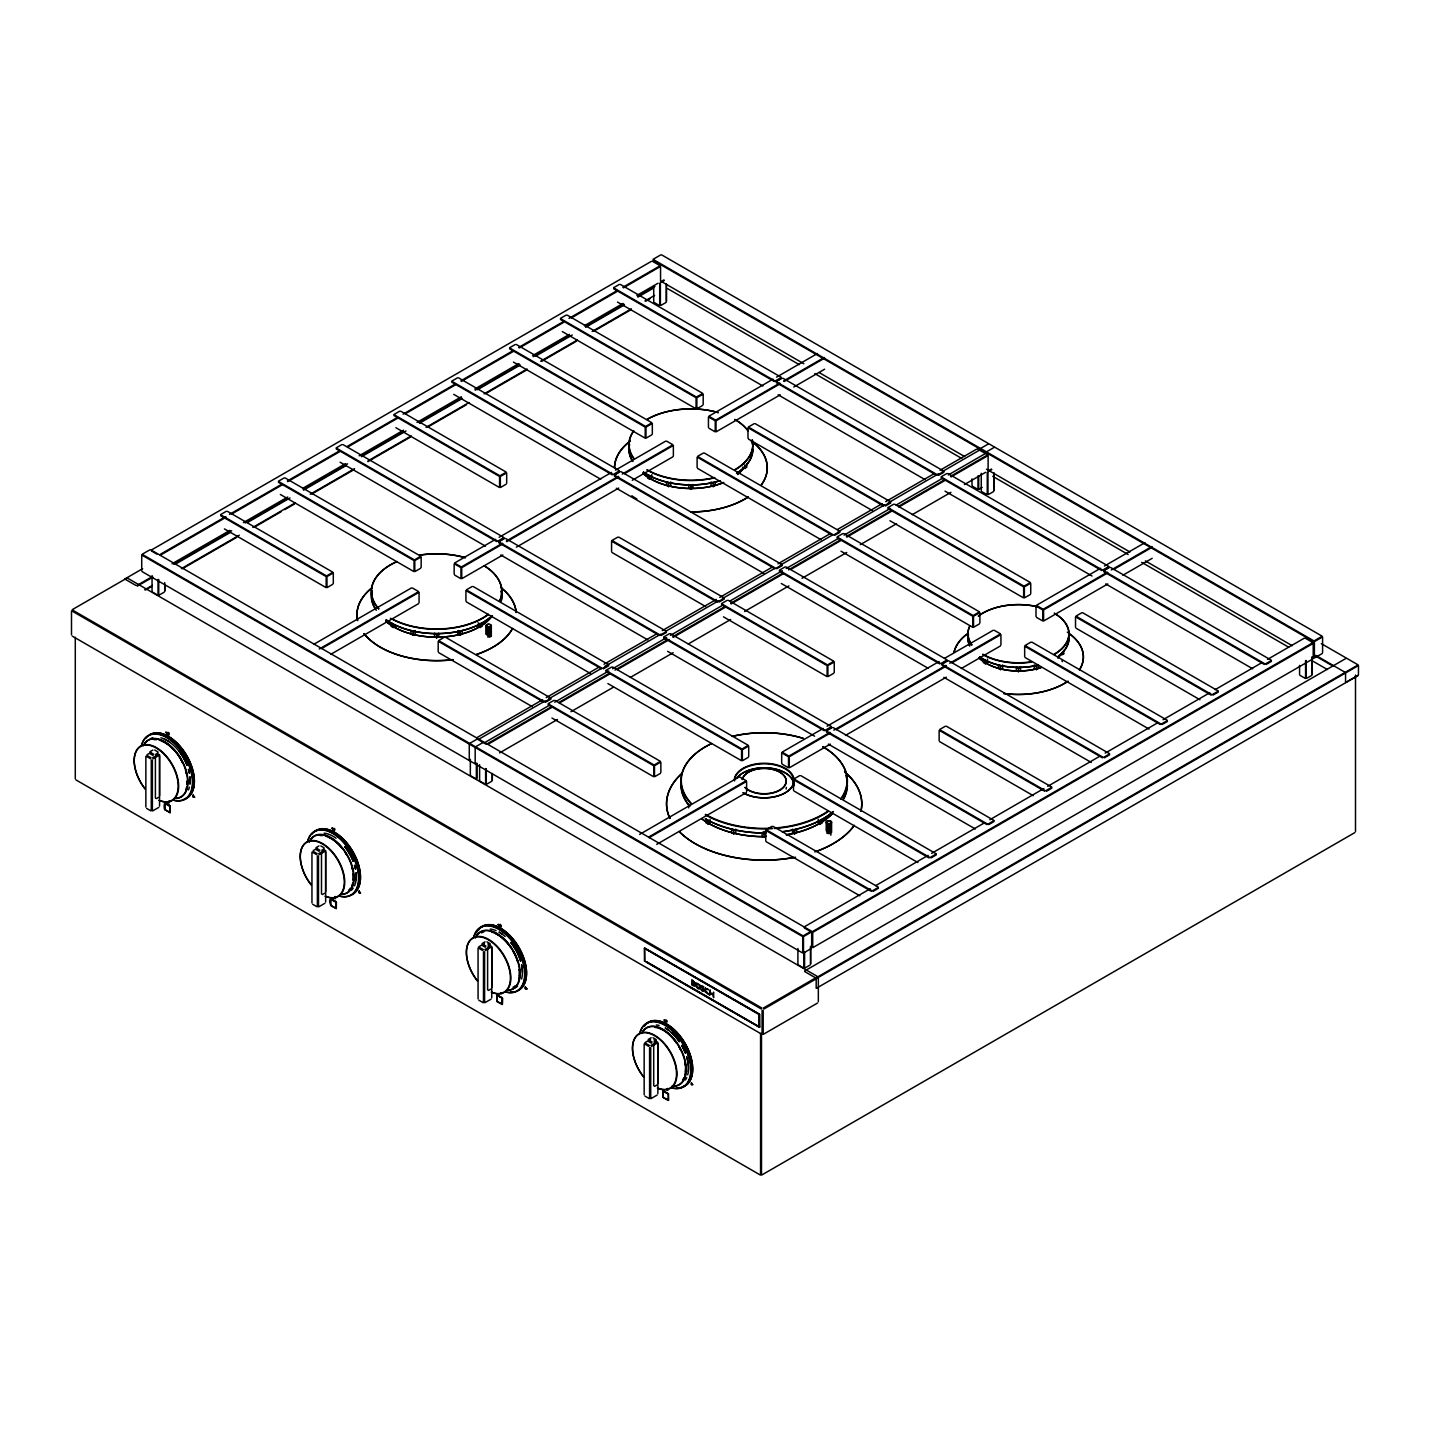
<?xml version="1.0" encoding="UTF-8"?>
<svg xmlns="http://www.w3.org/2000/svg" width="1430" height="1430" viewBox="0 0 1430 1430"><rect width="100%" height="100%" fill="white"/><g stroke="black" fill="none" stroke-linecap="round" stroke-linejoin="round"><path stroke-width="1.5" d="M141.713 570.784L141.713 555.144M151.276 810.22L151.276 760.027M159.552 806.091L159.552 755.898M164.736 591.323L164.736 582.564M317.389 906.12L317.389 855.927M325.647 901.99L325.647 851.797M469.272 759.902L469.272 744.69M475.171 763.298L475.171 748.087M483.483 1002.019L483.483 951.826M491.759 997.89L491.759 947.697M492.295 780.44L492.295 773.862M649.595 1097.918L649.595 1047.725M657.854 1093.771L657.854 1043.596M666.398 301.694L666.398 284.177M802.713 952.416L802.713 937.204M803.481 952.416L803.481 937.204M810.596 964.213L810.596 946.696M993.957 490.794L993.957 473.294M1312.257 674.567L1312.257 657.067M1313.616 657.443L1313.616 642.231M1314.385 657.443L1314.385 642.231M500.661 925.121L500.947 927.087L500.393 925.103M167.936 732.982L168.74 735.288L169.169 733L167.828 732.339L167.936 734.823L168.454 733.447M330.991 898.987C345.309 908.837 324.753 890.229 330.795 905.422M496.907 1001.322L496.907 994.905L502.305 997.926M644.447 960.638L644.483 948.09M662.966 1090.929L662.966 1097.06M668.489 1100.385L668.525 1094.129M646.789 962.122L759.58 1027.115M334.817 897.218L335.281 898.255L335.192 897.325M500.911 993.117C501.412 993.278 502.234 994.315 500.589 993.224M142.231 554.232L149.792 549.871M653.153 259.259L660.696 254.915M151.491 549.96L651.437 261.315M220.613 514.603L226.298 511.297M278.403 481.231L284.105 477.942M336.193 447.858L341.895 444.569M393.983 414.486L399.685 411.197M451.791 381.131L457.493 377.842M509.58 347.758L515.283 344.469M560.435 318.389L566.137 315.101M613.613 287.698L619.315 284.409M160.071 554.482L225.654 516.623M229.515 514.389L281.585 484.323M287.376 480.981L339.464 450.915M347.168 446.464L397.326 417.506M403.117 414.164L455.187 384.098M460.978 380.755L513.048 350.69M518.84 347.347L563.206 321.732M568.997 318.389L617.224 290.558M622.997 287.216L659.659 266.052M160.446 555.144L226.029 517.285M231.821 513.942L281.978 484.985M287.752 481.642L339.84 451.576M347.562 447.125L397.701 418.168M405.423 413.717L455.58 384.759M461.354 381.417L513.442 351.351M519.233 348.008L563.581 322.394M571.303 317.943L617.599 291.219M623.391 287.877L660.034 266.713M124.893 578.936L142.678 568.657M72.251 609.663L126.43 578.381M172.029 563.813L229.89 530.405M243.386 522.611L287.752 496.997M302.803 488.309L345.631 463.588M359.127 455.795L403.492 430.18M416.988 422.386L461.354 396.771M474.867 388.978L518.84 363.578M532.729 355.552L569.372 334.406M584.423 325.718L622.997 303.446M636.886 295.42L658.104 283.176M660.517 281.889L663.913 279.923M660.857 282.479L664.253 280.512M136.958 585.442L152.42 576.522M173.673 564.242L231.66 530.762M245.191 522.951L287.716 498.409M303.178 489.471L347.633 463.821M361.164 456.009L403.689 431.449M419.151 422.529L461.675 397.969M475.207 390.158L519.644 364.489M533.175 356.678L569.909 335.478M585.371 326.558L624.034 304.233M637.548 296.421L654.958 286.375M137.334 586.103L152.796 577.184M175.997 563.795L230.105 532.55M247.497 522.504L290.022 497.944M303.553 490.132L346.078 465.59M361.54 456.671L405.995 431.002M419.526 423.191L462.051 398.63M477.513 389.711L520.037 365.151M535.499 356.231L572.215 335.031M585.746 327.22L624.409 304.894M637.941 297.082L653.403 288.163M144.662 589.839L152.384 585.371M181.36 568.639L239.31 535.195M252.824 527.384L295.313 502.842M310.185 494.262L354.604 468.629M368.118 460.818L411.214 435.935M426.069 427.356L469.165 402.474M484.019 393.911L527.116 369.029M540.629 361.218L577.327 340.036M592.181 331.456L631.417 308.808M644.93 300.997L654.6 295.42M145.771 589.875L151.58 586.532M182.486 568.675L236.558 537.448M253.95 527.42L280.995 511.797M284.856 509.58L294.509 504.003M311.901 493.958L354.39 469.433M367.903 461.622L410.41 437.08M427.785 427.052L466.412 404.744M485.735 393.59L526.294 370.173M541.755 361.254L576.522 341.18M593.897 331.152L630.612 309.953M646.056 301.033L649.917 298.798M159.195 595.059L164.289 592.127M660.857 305.43L665.951 302.499M327.077 575.629L332.404 572.554M500.464 475.529L505.791 472.454M327.47 576.29L332.779 573.216M500.858 476.19L506.166 473.116M327.077 587.587L332.779 584.298M500.464 487.487L506.166 484.198M414.932 559.613L420.241 556.538M646.11 426.14L651.437 423.066M696.964 396.771L702.291 393.715M415.308 560.274L420.635 557.2M646.503 426.801L651.812 423.727M697.357 397.433L702.666 394.376M414.932 571.571L420.635 568.282M646.11 438.098L651.812 434.809M696.964 408.73L702.666 405.441M313.974 644.197L411.357 587.98M454.669 562.973L495.62 539.325M499.106 537.305L611.54 472.4M615.418 470.166L665.647 441.155M708.958 416.148L773.058 379.147M776.526 377.145L817.46 353.514M498.158 540.933L503.467 537.859M613.738 474.188L619.065 471.114M775.578 380.755L780.887 377.699M498.534 541.595L503.861 538.52M614.131 474.849L619.44 471.775M775.954 381.417L781.28 378.36M498.82 541.755L504.522 538.449M614.4 475.01L620.102 471.721M776.24 381.578L781.924 378.289M319.283 649.005L418.168 591.913M461.854 566.691L502.43 543.257M506.309 541.023L618.368 476.333M622.229 474.099L672.475 445.088M716.162 419.866L779.868 383.079M783.729 380.863L824.27 357.446M321.553 648.577L418.543 592.574M462.248 567.352L502.824 543.918M506.685 541.684L618.743 476.994M624.553 473.652L672.851 445.749M716.537 420.527L780.244 383.741M784.105 381.524L824.645 358.108M149.882 751.769L152.885 750.035M147.147 754.647L150.936 752.466M155.656 754.307L157.961 752.967M330.688 654.386L418.543 603.657M461.854 578.65L502.824 555.001M516.337 547.19L618.743 488.059M632.275 480.266L672.851 456.831M716.162 431.824L780.244 394.823M793.757 387.03L824.645 369.19M156.335 755.487L158.641 754.146M152.581 757.775L156.371 755.594M153.135 758.74L158.802 755.469M393.143 627.484L393.143 624.016L391.069 622.819L391.069 626.286L393.143 627.484L395.216 626.286M649.756 479.336L649.756 475.868L647.665 474.671L647.665 478.138L649.756 479.336L651.83 478.138L651.83 474.671M466.448 589.803L472.15 586.514M697.625 456.331L703.328 453.042M748.498 426.962L754.182 423.673M413.091 631.702L415.165 630.505L415.165 633.973L413.091 635.188L411 633.973L411 630.505L413.091 631.702L413.091 635.188M668.632 486.611L668.632 483.143L666.559 481.946L666.559 485.414L668.632 486.611L670.706 485.414L670.706 481.946M690.904 485.7L692.978 484.502L692.978 487.97L690.904 489.185L688.831 487.97L688.831 484.502L690.904 485.7L690.904 489.185M436.615 634.42L438.688 633.204L438.688 636.69L436.615 637.887L434.523 636.69L434.523 633.204L436.615 634.42L436.615 637.887M156.335 798.637L158.641 797.297M438.706 640.515L444.408 637.226M612.094 540.415L617.796 537.126M713.177 483.143L715.25 481.946L715.25 485.414L713.177 486.611L711.085 485.414L711.085 481.946L713.177 483.143L713.177 486.611M460.12 631.702L462.212 630.505L462.212 633.973L460.12 635.188L458.047 633.973L458.047 630.505L460.12 631.702L460.12 635.188M458.047 633.973L460.12 632.775M742.581 467.235L744.673 468.432L746.746 467.235L746.746 463.767M152.581 810.971L158.802 807.378M477.995 622.819L480.069 624.016L482.142 622.819L482.142 626.286L480.069 627.484L477.995 626.286M476.726 737.737L542.685 699.663M546.171 697.643L598.634 667.363M604.032 664.235L656.495 633.955M662.287 630.612L716.287 599.438M719.755 597.418L772.218 567.138M778.009 563.795L830.097 533.73M837.426 529.493L882.167 503.664M885.653 501.644L934.255 473.598M940.046 470.255L976.69 449.092M470.166 743.117L477.334 738.988M981.087 448.162L988.237 444.015M479.425 738.863L545.009 700.986M548.852 698.77L600.94 668.704M604.801 666.469L660.731 634.169M666.523 630.827L718.593 600.761M722.454 598.544L774.542 568.479M780.315 565.136L832.403 535.052M838.195 531.728L884.491 504.987M888.334 502.77L938.491 473.813M942.352 471.578L978.996 450.432M545.188 701.558L550.496 698.484M602.977 668.185L608.304 665.111M660.785 634.813L666.094 631.738M718.575 601.44L723.884 598.384M776.365 568.085L781.692 565.011M834.155 534.713L839.481 531.638M885.027 505.344L890.336 502.27M938.187 474.653L943.514 471.578M545.563 702.219L550.89 699.145M603.371 668.847L608.679 665.772M661.161 635.474L666.469 632.4M718.95 602.101L724.277 599.045M776.758 568.747L782.067 565.672M834.548 535.374L839.857 532.3M885.402 506.005L890.729 502.931M938.581 475.314L943.889 472.24M548.155 703.703L553.857 700.414M605.962 670.33L611.647 667.041M663.752 636.976L669.455 633.687M721.542 603.603L727.244 600.314M779.332 570.23L785.034 566.941M837.14 536.876L842.842 533.569M887.994 507.507L893.696 504.218M941.172 476.798L946.857 473.509M476.065 746.532L483.233 742.385M986.968 451.558L994.136 447.429M485.306 742.259L548.959 705.508M554.751 702.166L608.769 670.992M612.612 668.757L666.63 637.583M670.491 635.349L722.561 605.283M730.283 600.832L782.353 570.767M786.214 568.532L838.302 538.466M844.075 535.124L890.372 508.401M896.163 505.058L942.459 478.335M948.251 474.992L984.895 453.828M487.63 743.6L551.283 706.849M558.987 702.38L609.144 673.441M614.936 670.098L667.006 640.032M672.797 636.69L724.885 606.624M730.659 603.281L782.746 573.216M788.538 569.873L840.608 539.807M846.399 536.465L890.765 510.85M898.469 506.381L944.765 479.658M950.557 476.315L987.201 455.169M488.005 744.261L551.658 707.51M559.38 703.042L609.52 674.102M617.242 669.633L669.329 639.567M673.173 637.351L725.26 607.285M731.052 603.943L783.122 573.877M790.844 569.408L840.983 540.469M846.775 537.126L891.14 511.511M898.862 507.042L945.159 480.319M950.932 476.976L987.594 455.83M315.994 847.668L318.979 845.934M313.259 850.546L317.031 848.365M321.75 850.207L324.056 848.866M318.693 853.674L324.735 850.046M319.248 854.639L324.896 851.368M499.571 752.913L557.45 719.505M570.945 711.711L613.381 687.222M630.362 677.409L673.173 652.688M688.223 644L730.659 619.512M744.547 611.486L788.913 585.871M802.033 578.292L846.775 552.463M860.288 544.669L896.538 523.738M912.358 514.603L950.932 492.331M964.446 484.538L985.663 472.293M988.076 470.988L991.455 469.04M988.416 471.578L991.794 469.63M978.817 489.4L982.213 487.433M486.415 784.373L491.831 781.227M988.416 494.53L993.492 491.598M322.429 894.537L324.735 893.196M318.693 906.87L324.896 903.277M654.636 764.746L659.963 761.672M828.024 664.628L833.332 661.572M655.012 765.408L660.338 762.333M828.399 665.29L833.726 662.233M654.636 776.705L660.338 773.416M828.024 676.587L833.726 673.298M742.492 748.73L747.801 745.656M973.669 615.258L978.978 612.183M1024.524 585.889L1029.85 582.814M742.867 749.392L748.176 746.317M974.044 615.919L979.371 612.844M1024.899 586.55L1030.226 583.476M742.492 760.689L748.176 757.4M973.669 627.216L979.371 623.927M1024.524 597.847L1030.226 594.558M639.621 834.405L738.899 777.08M782.21 752.073L823.179 728.442M827.041 726.208L939.099 661.5M944.515 658.372L993.207 630.273M1036.518 605.265L1100.6 568.264M1104.461 566.03L1145.001 542.631M825.718 730.033L831.027 726.958M941.298 663.306L946.624 660.231M1103.12 569.873L1108.447 566.798M826.093 730.694L831.402 727.62M941.691 663.967L947 660.892M1103.513 570.534L1108.822 567.46M826.361 730.855L832.063 727.566M941.959 664.128L947.661 660.839M1103.781 570.695L1109.483 567.406M648.737 837.015L745.727 781.03M789.414 755.791L829.99 732.375M833.851 730.14L945.927 665.433M949.788 663.216L1000.017 634.205M1043.721 608.983L1107.428 572.197M1111.289 569.962L1151.829 546.564M649.113 837.676L746.102 781.692M789.789 756.452L830.365 733.036M836.175 729.693L946.303 666.094M952.094 662.751L1000.41 634.866M1044.097 609.645L1107.803 572.858M1113.595 569.515L1152.205 547.225M482.089 943.568L485.074 941.834M478.818 946.767L484.466 943.496M656.727 844.361L746.102 792.756M789.414 767.749L830.365 744.101M845.452 735.413L946.303 677.177M961.371 668.471L1000.41 645.949M1043.721 620.942L1107.803 583.941M1122.872 575.235L1152.205 558.308M487.862 946.106L490.168 944.765M488.542 947.286L490.848 945.945M484.788 949.574L488.56 947.393M485.342 950.539L491.008 947.268M707.975 823.948L707.975 820.463L705.902 819.265L705.902 822.733L707.975 823.948L710.067 822.733L710.067 819.265M985.395 663.77L985.395 660.303L983.322 659.105L983.322 662.573L985.395 663.77L987.487 662.573L987.487 659.105M794.008 778.903L799.71 775.614M1025.185 645.431L1030.887 642.142M1076.039 616.08L1081.741 612.791M1000.571 669.633L1000.571 666.166L998.48 664.95L998.48 668.418L1000.571 669.633L1002.644 668.418L1002.644 664.95M733.751 830.419L735.842 829.203L735.842 832.689L733.751 833.887L731.677 832.689L731.677 829.203L733.751 830.419L733.751 833.887M1018.464 668.203L1020.537 667.006L1020.537 670.473L1018.464 671.689L1016.373 670.473L1016.373 667.006L1018.464 668.203L1018.464 671.689M1036.357 666.166L1038.43 664.95L1038.43 668.418L1036.357 669.633L1034.265 668.418L1034.265 664.95L1036.357 666.166L1036.357 669.633M1061.65 655.012L1063.723 653.814L1063.723 650.346M766.266 829.632L771.968 826.343M939.653 729.532L945.355 726.226M488.542 990.436L490.848 989.095M762.083 832.707L764.156 831.509L766.248 832.707L764.156 833.904L762.083 832.707L762.083 836.175L764.156 837.372L766.248 836.175M484.788 1002.77L491.008 999.177M794.562 830.419L796.635 829.203L796.635 832.689L794.562 833.887L792.488 832.689L792.488 829.203L794.562 830.419L794.562 833.887M792.488 832.689L794.562 831.474M820.337 823.948L822.411 822.733L822.411 819.265L820.337 820.463L820.337 823.948L818.264 822.733L818.264 819.265M804.286 926.855L870.244 888.763M875.643 885.653L928.106 855.355M931.591 853.352L984.054 823.072M989.828 819.73L1043.846 788.538M1047.707 786.321L1099.777 756.238M1105.176 753.127L1157.639 722.829M1163.055 719.719L1209.726 692.764M1215.125 689.653L1261.796 662.698M1267.588 659.355L1304.232 638.209M872.747 890.658L878.056 887.583M930.537 857.285L935.846 854.228M988.327 823.93L993.653 820.856M1046.134 790.558L1051.443 787.483M1103.924 757.185L1109.233 754.128M1161.714 723.83L1167.041 720.756M1212.569 694.462L1217.895 691.387M1265.747 663.752L1271.056 660.696M873.122 891.319L878.431 888.245M930.912 857.946L936.239 854.89M988.72 824.592L994.029 821.517M1046.51 791.219L1051.819 788.145M1104.3 757.846L1109.626 754.79M1162.09 724.492L1167.416 721.417M1212.962 695.123L1218.271 692.049M1266.122 664.414L1271.449 661.357M803.624 935.631L810.792 931.502M1314.527 640.676L1321.695 636.529M804 936.293L811.168 932.163M812.866 931.377L1312.454 642.946M1314.903 641.337L1322.071 637.19M813.241 932.038L1312.829 643.607M648.201 1039.467L651.186 1037.733M644.912 1042.667L650.578 1039.396M803.624 952.934L811.168 948.573M812.866 947.607L1312.829 658.944M1314.527 657.961L1322.071 653.617M653.957 1042.005L656.263 1040.665M650.9 1045.473L656.942 1041.844M651.454 1046.438L657.103 1043.167M805.054 967.949L810.149 965M1306.716 678.303L1311.811 675.371M804.661 970.952L1345.844 658.497M763.388 1008.061L817.03 977.083M816.333 977.691L1357.696 665.182M816.709 978.352L1358.035 665.772M763.942 1009.008L817.585 978.048M1345.684 682.503L1358.035 675.371M816.333 988.309L1357.91 675.639M654.636 1086.335L656.942 1084.995M650.9 1098.669L657.103 1095.076M763.388 1034.283L817.585 1003.002M761.654 1175.067L1354.871 832.582M644.59 948.019L759.545 1014.21M336.193 908.64L330.991 905.673M759.437 1027.312L644.483 961.121M663.288 1097.025L663.198 1090.786L668.489 1093.753M668.293 1100.403L663.002 1097.454M661.732 254.915L1322.071 636.153M1321.302 643.625L1358.035 664.843M653.528 259.652L1313.491 640.676M653.153 260.314L1313.098 641.337M652.491 261.315L660.034 265.676M977.727 449.092L987.594 454.776M1305.286 638.209L1312.829 642.553M1315.761 655.369L1344.754 672.118M1315.421 655.959L1332.814 666.005M662.805 282.3L803.892 363.756M819.354 372.676L964.678 456.581M986.503 469.183L1129.897 551.962M1145.359 560.9L1292.219 645.699M667.792 288.735L799.316 364.668M814.796 373.605L961.8 458.476M992.742 476.333L1128.145 554.5M1141.676 562.33L1288.68 647.2M1311.882 660.589L1327.362 669.526M654.171 302.499L659.248 305.43M972.471 486.272L977.566 489.203M981.731 491.598L986.807 494.53M1300.031 675.371L1305.447 678.499M620.352 284.409L781.28 377.306M782.979 378.289L943.889 471.203M947.911 473.509L1108.822 566.423M1110.52 567.406L1271.449 660.303M613.988 288.074L774.542 380.755M776.615 381.971L937.15 474.653M941.548 477.191L1102.083 569.873M1104.175 571.071L1264.71 663.752M613.613 288.735L774.148 381.417M776.24 382.632L936.775 475.314M941.172 477.852L1101.708 570.534M1103.781 571.732L1264.335 664.414M617.474 302.052L762.923 386.011M778.17 394.823L925.174 479.694M945.033 491.151L1092.037 576.022M1105.712 583.923L1252.716 668.793M567.174 315.101L702.666 393.322M755.237 423.673L890.729 501.894M894.733 504.218L1030.226 582.439M1082.778 612.791L1218.271 691.012M560.828 318.765L695.927 396.771M748.873 427.338L883.99 505.344M888.37 507.882L1023.487 585.889M1076.433 616.455L1211.532 694.462M560.435 319.426L695.552 397.433M748.498 427.999L883.597 506.005M887.994 508.544L1023.111 586.55M1076.039 617.117L1211.156 695.123M562.365 331.617L695.927 408.73M709.334 416.523L715.125 419.866M748.498 439.082L872.407 510.617M889.925 520.735L1023.487 597.847M1036.893 605.641L1042.667 608.983M1076.039 628.199L1199.949 699.735M708.958 417.185L714.732 420.527M1036.518 606.302L1042.291 609.645M708.958 428.267L715.125 431.824M1036.518 617.385L1042.667 620.942M1061.65 652.616L1063.723 653.814M516.319 344.469L651.812 422.69M704.364 453.042L839.857 531.263M843.879 533.569L979.371 611.808M1031.924 642.142L1167.416 720.38M509.956 348.134L645.073 426.14M698.019 456.706L833.118 534.713M837.515 537.251L972.632 615.258M1025.56 645.824L1160.677 723.83M509.58 348.795L644.698 426.801M697.625 457.368L832.743 535.374M837.14 537.912L972.239 615.919M1025.185 646.485L1160.302 724.492M666.684 441.155L672.851 444.712M994.243 630.273L1000.41 633.83M513.442 362.094L645.073 438.098M697.625 468.45L821.16 539.771M841.001 551.211L972.632 627.216M1025.185 657.55L1149.094 729.103M690.904 486.772L692.978 487.97M458.529 377.842L619.44 470.738M621.138 471.721L782.067 564.635M786.071 566.941L947 659.856M948.698 660.839L1109.626 753.735M452.166 381.506L612.701 474.188M614.793 475.386L775.328 568.085M779.725 570.624L940.261 663.306M942.334 664.503L1102.888 757.185M451.791 382.168L612.326 474.849M614.4 476.047L774.953 568.747M779.332 571.285L939.885 663.967M941.959 665.165L1102.494 757.846M453.721 394.358L600.725 479.229M616.348 488.238L763.727 573.341M781.28 583.476L928.267 668.346M943.889 677.355L1091.269 762.44M400.722 411.197L506.166 472.079M618.832 537.126L724.277 597.99M728.281 600.314L833.726 661.178M946.392 726.226L1051.819 787.108M394.376 414.879L499.428 475.529M612.469 540.79L717.538 601.44M721.918 603.978L826.987 664.628M940.028 729.908L1045.08 790.558M393.983 415.54L499.052 476.19M612.094 541.452L717.145 602.101M721.542 604.64L826.594 665.29M939.653 730.569L1044.704 791.219M395.896 427.713L499.428 487.487M612.094 552.534L705.687 606.57M723.455 616.831L826.987 676.587M939.653 741.634L1033.246 795.67M342.932 444.569L503.861 537.483M505.559 538.449L666.469 631.363M670.491 633.687L831.402 726.583M833.1 727.566L994.029 820.48M336.586 448.233L497.122 540.933M499.195 542.131L659.731 634.813M664.128 637.351L824.663 730.033M826.755 731.231L987.29 823.93M336.193 448.895L496.728 541.595M498.82 542.792L659.355 635.474M663.752 638.012L824.288 730.694M826.361 731.892L986.915 824.592M340.072 462.212L485.521 546.188M500.75 554.983L647.754 639.853M667.613 651.329L814.617 736.2M828.31 744.101L975.314 828.971M455.044 563.349L460.818 566.691M782.603 752.466L788.377 755.791M454.669 564.01L460.442 567.352M782.21 753.127L788.001 756.452M454.669 575.092L460.818 578.65M782.21 764.192L788.377 767.749M285.142 477.942L420.635 556.163M473.187 586.514L608.679 664.736M612.683 667.041L748.176 745.28M800.746 775.614L936.239 853.835M278.779 481.606L413.896 559.613M466.841 590.179L601.941 668.185M606.338 670.724L741.455 748.73M794.383 779.296L929.5 857.285M278.403 482.268L413.52 560.274M466.448 590.84L601.565 668.847M605.962 671.385L741.062 749.392M794.008 779.958L929.107 857.946M280.334 494.458L413.896 571.571M466.448 601.923L590.358 673.459M607.893 683.576L741.455 760.689M794.008 791.022L917.917 862.558M412.394 587.98L418.543 591.537M739.936 777.08L746.102 780.637M227.352 511.297L332.779 572.179M445.445 637.226L550.89 698.108M554.894 700.414L660.338 761.296M773.004 826.343L878.431 887.208M436.615 635.474L438.688 636.69M220.989 514.979L326.04 575.629M439.099 640.89L544.151 701.558M548.548 704.078L653.599 764.746M766.641 830.008L871.71 890.658M220.613 515.64L325.665 576.29M438.706 641.552L543.775 702.219M548.155 704.74L653.224 765.408M766.266 830.669L871.317 891.319M224.421 528.921L326.04 587.587M438.706 652.634L532.3 706.67M551.98 718.021L653.599 776.705M766.266 841.752L859.859 895.788M150.829 549.871L811.829 931.377M151.491 550.997L156.853 554.107M476.726 738.774L486.2 744.261M804.286 927.891L811.436 932.038M142.625 554.608L802.588 935.631M142.231 555.269L802.194 936.293M142.231 571.696L802.588 952.934M152.51 592.127L157.926 595.255M470.81 775.9L475.904 778.832M480.069 781.227L485.145 784.176M798.369 965L803.446 967.949M127.931 578.381L817.03 976.225M125.286 579.311L135.922 585.442M804.661 971.542L815.297 977.691M72.805 610.217L761.886 1008.061M72.251 611.164L761.332 1009.008M644.483 948.376L759.044 1014.513M646.896 961.925L759.545 1026.955M72.251 636.118L761.886 1034.283M500.661 925.246C500.053 922.189 499.034 927.981 500.661 925.55M154.726 750.035L157.961 751.912M320.82 845.934L324.056 847.811M486.933 941.834L490.168 943.693M653.027 1037.733L656.263 1039.592M487.827 943.925L490.454 945.444M653.939 1039.825L656.567 1041.344M150.561 752.43L153.797 754.307M316.673 848.33L319.909 850.207M482.768 944.229L486.003 946.106M648.88 1040.128L652.116 1042.005M149.882 753.61L153.117 755.487M315.994 849.509L319.23 851.386M482.089 945.409L485.324 947.286M648.201 1041.308L651.437 1043.185M147.147 755.505L151.079 757.775M313.259 851.404L317.192 853.674M479.354 947.304L483.286 949.574M645.466 1043.203L649.399 1045.473M146.611 756.47L150.525 758.74M312.705 852.369L316.638 854.639M478.818 948.269L482.732 950.539M644.912 1044.168L648.845 1046.438M335.281 896.485L335.514 898.612L334.477 897.325M170.188 806.055C160.106 793.167 165.952 821.303 164.808 803.177L164.986 809.326M169.866 806.127L164.79 803.195L169.777 806.288L169.902 812.615M496.979 994.994L502.073 997.926M663.091 1090.893L668.168 1093.825M330.795 899.238L335.889 902.187M496.907 995.137L501.984 998.086M663.002 1091.036L668.096 1093.986M165.004 809.666L170.188 812.455M331.117 905.565L336.282 908.354M497.211 1001.465L502.395 1004.253L502.395 998.086M663.323 1097.364L668.489 1100.153M146.611 808.379L151.079 810.971M312.705 904.278L317.192 906.87M478.818 1000.178L483.286 1002.77M644.912 1096.077L649.399 1098.669M75.915 779.886L760.385 1175.067M497.104 1001.572L502.305 1004.539L502.502 998.051M164.897 809.773L170.099 812.74L170.295 806.252M666.684 1089.124L667.721 1090.411L667.721 1088.409M168.383 801.426L169.419 802.713L169.419 800.711M1358.5 665.647L1358.429 674.728M1355.497 675.049L1355.497 831.474M1345.559 673.512L1345.559 682.056M1322.589 637.047L1322.589 652.706M1313.348 643.464L1313.348 658.05M1312.257 656.674L1312.257 674.191M1306.251 660.535L1306.251 678.052M1305.572 660.535L1305.572 678.052M1299.566 665.433L1299.566 674.567M1075.521 616.974L1075.521 627.287M1043.578 610.538L1043.578 620.423M1042.81 610.538L1042.81 620.423M1035.999 606.159L1035.999 616.473M1030.744 583.333L1030.744 593.665M1024.667 646.342L1024.667 656.656M1024.381 587.444L1024.381 597.329M1023.63 587.444L1023.63 597.329M1000.929 634.723L1000.929 645.037M993.957 472.901L993.957 490.419M988.112 455.687L988.112 470.273M987.951 472.383L987.951 494.279M987.272 472.383L987.272 494.279M981.266 473.294L981.266 490.794M979.89 612.701L979.89 623.015M978.71 475.797L978.71 488.935M978.031 475.797L978.031 488.935M973.526 616.813L973.526 626.698M972.758 616.813L972.758 626.698M972.007 478.889L972.007 485.467M939.135 730.426L939.135 740.74M834.244 662.09L834.244 672.404M831.581 822.143L831.581 832.582M830.848 823.68L830.848 835.227M829.615 824.109L829.615 833.708M828.167 824.109L828.167 833.708M827.881 666.201L827.881 676.068M827.112 666.201L827.112 676.068M826.933 821.41L826.933 833.297M826.2 822.143L826.2 830.651M818.335 978.477L818.335 1001.697M816.19 979.246L816.19 987.79M812.723 932.932L812.723 947.071M811.972 932.932L811.972 947.071M811.686 932.02L811.686 947.679M810.596 946.303L810.596 963.82M804.59 952.344L804.59 967.681M803.91 952.344L803.91 967.681M797.904 948.483L797.904 964.213M793.489 779.815L793.489 790.129M789.271 757.364L789.271 767.231M788.52 757.364L788.52 767.231M781.692 752.984L781.692 763.298M765.747 830.526L765.747 840.84M764.156 833.904L764.156 837.372M763.191 1010.313L763.191 1033.533M762.083 1010.313L762.083 1033.533M761.493 1033.425L761.493 1174.423M760.563 1033.425L760.563 1174.423M759.688 1014.46L759.688 1027.008M759.401 1027.169L759.294 1014.192L644.59 948.179L644.841 960.585M759.187 1014.764L759.187 1027.169M748.712 746.174L748.712 756.488M747.979 427.856L747.979 438.188M746.621 781.549L746.621 791.863M744.673 464.965L744.673 468.432M742.349 750.285L742.349 760.152M741.58 750.285L741.58 760.152M716.019 421.421L716.019 431.306M715.25 421.421L715.25 431.306M708.44 417.06L708.44 427.373M703.185 394.233L703.185 404.547M697.107 457.225L697.107 467.538M696.839 398.344L696.839 408.211M696.07 398.344L696.07 408.211M688.688 804.393L688.688 807.861M673.369 445.606L673.369 455.938M668.203 1094.182L668.382 1100.313M666.398 283.784L666.398 301.301M660.857 762.19L660.857 772.504M660.553 266.57L660.553 281.156M660.392 283.265L660.392 305.162M659.713 283.265L659.713 305.162M657.872 1042.381L657.872 1083.404M654.493 766.301L654.493 776.186M653.707 285.982L653.707 301.694M653.742 766.301L653.742 776.186M653.707 1044.776L653.707 1085.799M652.33 423.584L652.33 433.916M650.704 1047.725L650.704 1097.918M645.967 427.695L645.967 437.58M645.216 427.695L645.216 437.58M644.161 1043.954L644.161 1094.772M611.575 541.309L611.575 551.623M506.685 472.973L506.685 483.286M502.109 998.283L502.109 1004.414M500.339 477.084L500.339 486.969M499.571 477.084L499.571 486.969M496.782 995.119L496.782 1001.358M492.295 773.469L492.295 780.047M491.777 946.481L491.777 987.504M491.312 625.679L491.312 636.118M490.579 627.234L490.579 636.851M489.346 627.645L489.346 637.262M487.898 627.645L487.898 637.262M487.612 948.877L487.612 989.9M486.665 624.964L486.665 634.92M486.289 768.589L486.289 783.908M485.932 625.679L485.932 634.205M485.61 768.589L485.61 783.908M484.591 951.826L484.591 1002.019M480.069 624.016L480.069 627.484M479.604 764.71L479.604 780.44M478.067 948.054L478.067 998.891M477.048 763.245L477.048 778.564M476.369 763.245L476.369 778.564M470.345 759.384L470.345 775.096M465.93 590.697L465.93 601.011M461.729 568.246L461.729 578.131M460.961 568.246L460.961 578.131M454.15 563.867L454.15 574.181M438.188 641.409L438.188 651.74M421.153 557.057L421.153 567.388M419.062 592.431L419.062 602.745M414.789 561.168L414.789 571.053M414.039 561.168L414.039 571.053M336.407 902.151L336.318 908.479L335.996 902.384M333.297 573.073L333.297 583.404M330.92 899.077L330.92 905.226M326.952 577.184L326.952 587.069M326.183 577.184L326.183 587.069M325.665 850.582L325.665 891.605M321.5 852.977L321.5 894M318.497 855.927L318.497 906.12M311.955 852.155L311.955 902.991M164.736 584.37L164.736 590.93M159.57 754.683L159.57 795.706M158.73 579.472L158.73 594.791M158.051 579.472L158.051 594.791M155.405 757.078L155.405 798.101M152.384 760.027L152.384 810.22M152.045 575.611L152.045 591.323M145.86 756.255L145.86 807.092M75.29 637.244L75.29 778.796M71.5 610.968L71.5 634.831M1054.232 654.511A50.604 29.208 0 0 0 1054.232 613.202A50.372 29.083 0 0 1 1054.089 654.243M1031.548 662.072A50.604 29.208 0 0 1 982.678 654.511M971.721 645.037A50.604 29.208 0 0 1 969.594 626.286M978.317 616.062A50.604 29.208 0 0 1 1037.822 606.856M1031.495 661.768A50.372 29.083 0 0 1 982.839 654.243M971.917 644.805A50.372 29.083 0 0 1 969.79 626.143M978.495 615.973A50.372 29.083 0 0 1 1037.733 606.803M1069.05 638.173A50.604 29.208 0 0 1 1058.593 655.959M1037.822 665.165A50.604 29.208 0 0 1 979.693 656.96M969.594 645.734A50.604 29.208 0 0 1 968.289 634.366M1068.836 638.352A50.372 29.083 0 0 1 1058.432 656.066M1037.733 665.218A50.372 29.083 0 0 1 979.854 657.049M969.79 645.877A50.372 29.083 0 0 1 968.503 634.562M499.696 601.315A65.315 37.698 0 0 0 484.27 565.779A65.101 37.573 0 0 1 499.481 601.101M488.417 614.507A65.315 37.698 0 0 1 390.426 618.225M378.682 608.966A65.315 37.698 0 0 1 396.843 561.65M419.705 555.144A65.315 37.698 0 0 1 465.483 557.736A65.101 37.573 0 0 0 419.759 555.09M488.256 614.256A65.101 37.573 0 0 1 392.106 618.815M378.861 608.733A65.101 37.573 0 0 1 396.986 561.561M501.358 590.965A65.315 37.698 0 0 1 501.358 600.797M491.688 616.133A65.315 37.698 0 0 1 386.118 619.798M376.269 610.306A65.315 37.698 0 0 1 371.854 590.965M501.144 591.162A65.101 37.573 0 0 1 501.144 600.957M491.509 616.259A65.101 37.573 0 0 1 386.279 619.905M375.447 608.912A65.101 37.573 0 0 1 372.068 591.162M752.412 440.065A62.044 35.822 0 0 1 734.77 470.059M714.643 477.834A62.044 35.822 0 0 1 647.039 470.059M633.579 458.44A62.044 35.822 0 0 1 633.579 431.038M647.039 419.419A62.044 35.822 0 0 1 718.343 412.609M748.23 431.038A62.044 35.822 0 0 0 734.77 419.419A61.83 35.696 0 0 1 748.015 430.913M752.198 439.904A61.83 35.696 0 0 1 734.627 469.809M714.571 477.549A61.83 35.696 0 0 1 647.182 469.809M633.794 458.226A61.83 35.696 0 0 1 633.794 430.913M647.182 419.33A61.83 35.696 0 0 1 718.253 412.555M752.949 449.074A62.044 35.822 0 0 1 736.647 473.259M643.375 472.097A62.044 35.822 0 0 0 720.148 480.659A61.83 35.696 0 0 1 643.536 472.186M632.614 461.318A62.044 35.822 0 0 1 629.397 444.39M751.465 441.316A62.044 35.822 0 0 1 752.412 444.39M752.734 449.235A61.83 35.696 0 0 1 736.486 473.348M632.811 461.443A61.83 35.696 0 0 1 629.611 444.587M814.814 851.923A97.651 56.378 0 0 0 854.371 825.289A97.58 56.342 0 0 1 816.584 851.386M793.525 857.482A97.651 56.378 0 0 1 679.59 831.903M669.848 818.3A97.651 56.378 0 0 1 682.271 773.004M844.63 771.789A97.651 56.378 0 0 1 860.967 811.078M844.576 771.95A97.58 56.342 0 0 1 860.914 811.221M795.527 857.214A97.58 56.342 0 0 1 679.643 832.028M669.901 818.443A97.58 56.342 0 0 1 682.325 773.183M1067.298 632.167A64.958 37.502 0 0 1 1079.489 669.723M1067.298 681.627A64.958 37.502 0 0 1 1003.699 693.425M954.06 652.009A64.958 37.502 0 0 1 966.93 634.062M1069.944 634.241A64.886 37.466 0 0 1 1079.436 669.866M1068.174 681.127A64.886 37.466 0 0 1 1003.717 693.532M954.114 652.151A64.886 37.466 0 0 1 966.984 634.241M453.167 659.587A79.669 45.992 0 0 1 364.042 633.579M371.854 587.819A79.669 45.992 0 0 0 357.625 620.602A79.597 45.957 0 0 1 371.907 587.98M501.358 587.819A79.669 45.992 0 0 1 516.194 612.594A79.597 45.957 0 0 0 501.304 587.98M453.149 659.713A79.597 45.957 0 0 1 364.096 633.722M751.519 440.941A76.398 44.116 0 0 1 761.493 484.663M690.904 511.886A76.398 44.116 0 0 0 748.337 496.871A76.326 44.08 0 0 1 690.904 512.012M636.886 498.981A76.398 44.116 0 0 1 631.846 495.763M614.507 467.789A76.398 44.116 0 0 1 630.29 440.941M751.465 441.101A76.326 44.08 0 0 1 761.421 484.806M614.578 467.932A76.326 44.08 0 0 1 630.344 441.101M846.989 786.697A82.886 47.851 0 0 1 843.468 799.013M833.064 811.704A82.886 47.851 0 0 1 782.317 831.813M705.562 818.961A82.886 47.851 0 0 0 764.156 832.975A83.244 48.048 0 0 1 705.294 818.818M689.832 806.288A82.886 47.851 0 0 1 681.288 785.124M847.4 784.838A83.244 48.048 0 0 1 843.807 798.78M833.368 811.525A83.244 48.048 0 0 1 782.389 831.724M689.51 806.091A83.244 48.048 0 0 1 681.324 780.119M845.791 775.453A83.244 48.048 0 0 1 846.685 778.564M823.019 746.853A83.244 48.048 0 0 1 841.054 799.227M828.506 811.311A83.244 48.048 0 0 1 774.345 828.524M772.325 828.649A83.244 48.048 0 0 1 705.294 814.814M690.744 803.481A83.244 48.048 0 0 1 711.354 743.689M732.303 736.432A83.244 48.048 0 0 1 803.392 738.452M822.768 746.71A82.886 47.851 0 0 1 840.733 798.852M828.22 810.899A82.886 47.851 0 0 1 774.309 828.024M772.289 828.149A82.886 47.851 0 0 1 705.562 814.367M691.065 803.088A82.886 47.851 0 0 1 711.586 743.546M732.446 736.325A82.886 47.851 0 0 1 803.231 738.345M734.251 780.53A29.923 17.267 0 0 1 771.896 763.852A29.923 17.267 0 0 1 790.075 789.163A29.923 17.267 0 0 1 743.01 792.756M734.609 780.834A29.547 17.071 0 0 1 771.807 764.353A29.547 17.071 0 0 1 789.753 789.36A29.547 17.071 0 0 1 743.26 792.899M736.861 778.295A29.547 17.071 0 0 1 771.342 768.285A29.547 17.071 0 0 1 793.578 786.5M737.773 776.99A29.923 17.267 0 0 1 771.431 768.375A29.923 17.267 0 0 1 794.079 785.124M742.188 779.529A22.147 12.799 0 0 1 773.523 769.608A22.147 12.799 0 0 1 780.494 789.843A22.147 12.799 0 0 1 744.976 787.59M742.402 779.368A21.933 12.673 0 0 1 773.433 769.554A21.933 12.673 0 0 1 780.333 789.592A21.933 12.673 0 0 1 745.155 787.358M786.303 787.394A22.147 12.799 0 0 1 786.125 789.074M656.316 1024.953A32.908 19.001 60 0 1 659.212 1025.489M665.236 1028.045A32.908 19.001 60 0 1 679.393 1041.773A32.604 18.822 60 0 0 671.403 1032.532M685.381 1053.123A32.908 19.001 60 0 0 681.681 1045.419A32.604 18.822 60 0 1 685.417 1053.016M686.722 1057.056A32.908 19.001 60 0 1 687.705 1074.86M686.722 1077.612A32.908 19.001 60 0 1 685.381 1079.99M665.433 1028.17A32.604 18.822 60 0 1 668.453 1030.136M686.74 1056.913A32.604 18.822 60 0 1 688.295 1071.481M641.534 1033.497A32.908 19.001 60 0 1 679.482 1046.688A32.908 19.001 60 0 1 671.939 1086.157M642.856 1031.477A32.604 18.822 60 0 1 679.125 1046.903A31.442 18.143 60 0 1 681.02 1050.55M679.125 1046.903A32.604 18.822 60 0 1 674.352 1086.031M490.222 929.053A32.908 19.001 60 0 1 496.085 930.626M499.124 932.146A32.908 19.001 60 0 1 505.148 936.543M520.627 961.157A32.908 19.001 60 0 0 510.76 942.477A32.604 18.822 60 0 1 520.645 961.014M521.61 965.053A32.908 19.001 60 0 1 521.61 978.96M517.589 986.039A32.908 19.001 60 0 1 513.299 988.523M499.338 932.271A32.604 18.822 60 0 1 502.341 934.237M521.61 964.875A32.604 18.822 60 0 1 522.397 972.221M475.421 937.597A32.908 19.001 60 0 1 512.28 948.948A32.908 19.001 60 0 1 508.562 990.275M475.421 937.919A32.604 18.822 60 0 1 511.922 949.18A32.604 18.822 60 0 1 508.24 990.132M324.11 833.154A32.908 19.001 60 0 1 336.068 838.23M353.174 861.325A32.908 19.001 60 0 0 344.666 846.578A32.604 18.822 60 0 1 353.21 861.218M355.498 869.154A32.908 19.001 60 0 0 354.515 865.257A32.604 18.822 60 0 1 355.516 868.975M356.088 872.944A32.908 19.001 60 0 1 354.515 885.814M353.174 888.191A32.908 19.001 60 0 1 351.494 890.139M309.327 841.698A32.908 19.001 60 0 1 346.167 853.049A32.908 19.001 60 0 1 342.467 894.376M309.309 842.02A32.604 18.822 60 0 1 345.828 853.281A32.604 18.822 60 0 1 342.145 894.233M356.106 872.729A32.604 18.822 60 0 1 356.106 879.682M150.472 738.72A32.908 19.001 60 0 1 152.76 737.719M160.893 737.791A32.908 19.001 60 0 1 187.08 765.425M189.404 773.255A32.908 19.001 60 0 0 188.42 769.358A32.604 18.822 60 0 1 189.404 773.076M189.993 777.044A32.908 19.001 60 0 1 189.993 784.051M189.404 787.161A32.908 19.001 60 0 1 188.42 789.914M164.128 738.97A32.604 18.822 60 0 1 170.134 742.438M178.661 750.696A32.604 18.822 60 0 1 187.098 765.318M189.993 776.83A32.604 18.822 60 0 1 189.993 783.783M143.232 745.799A32.908 19.001 60 0 1 180.073 757.149A32.908 19.001 60 0 1 176.355 798.476M144.537 743.779A32.604 18.822 60 0 1 180.823 759.205A32.604 18.822 60 0 1 176.051 798.333M644.054 1026.061A36.84 21.271 60 0 1 686.203 1045.598A36.84 21.271 60 0 1 676.587 1087.658M644.447 1026.168A36.537 21.093 60 0 1 683.862 1041.398A36.537 21.093 60 0 1 682.557 1086.746M639.961 1032.675A36.84 21.271 60 0 1 683.522 1044.347A36.84 21.271 60 0 1 671.85 1087.926M639.943 1032.978A36.537 21.093 60 0 1 683.165 1044.561A36.537 21.093 60 0 1 671.582 1087.783M513.531 991.794A36.84 21.271 60 0 1 510.474 991.759M476.458 932.825A36.84 21.271 60 0 1 516.373 943.514A36.537 21.093 60 0 1 518.983 989.739M516.373 991.24A36.84 21.271 60 0 0 516.373 943.514A36.537 21.093 60 0 0 478.353 930.269M473.848 936.775A36.84 21.271 60 0 1 517.428 948.448A36.84 21.271 60 0 1 505.755 992.027M473.848 937.079A36.537 21.093 60 0 1 517.07 948.662A36.537 21.093 60 0 1 505.487 991.884M311.847 834.262A36.84 21.271 60 0 1 351.583 849.635A36.84 21.271 60 0 1 350.261 895.341M314.135 832.206A36.537 21.093 60 0 1 351.655 849.599A36.537 21.093 60 0 1 352.888 893.839M307.754 840.876A36.84 21.271 60 0 1 351.333 852.566A36.84 21.271 60 0 1 339.643 896.127M307.736 841.18A36.537 21.093 60 0 1 350.958 852.763A36.537 21.093 60 0 1 339.375 895.984M145.753 738.363A36.84 21.271 60 0 1 147.648 736.182M149.882 734.52A36.84 21.271 60 0 1 187.884 757.9A36.84 21.271 60 0 1 184.166 799.442M152.796 733.554A36.537 21.093 60 0 1 189.01 759.974A36.537 21.093 60 0 1 184.238 799.048M141.642 744.976A36.84 21.271 60 0 1 185.221 756.667A36.84 21.271 60 0 1 173.548 800.228M141.642 745.28A36.537 21.093 60 0 1 184.863 756.863A36.537 21.093 60 0 1 173.28 800.085M654.869 1027.366A31.442 18.143 60 0 1 676.908 1043.435A31.138 17.982 60 0 0 672.011 1037.233M684.845 1061.739A31.442 18.143 60 0 1 684.845 1075.038M683.915 1077.666A31.442 18.143 60 0 1 682.628 1079.936M657.603 1088.123A31.442 18.143 60 0 0 674.853 1061.775A31.442 18.143 60 0 0 639.693 1033.389A31.442 18.143 60 0 0 643.589 1076.808A31.138 17.982 60 0 1 639.621 1033.783A31.138 17.982 60 0 1 674.46 1061.9A31.138 17.982 60 0 1 657.371 1087.98M679.161 1046.885A31.138 17.982 60 0 1 681.055 1050.478M684.863 1061.561A31.138 17.982 60 0 1 685.417 1065.153M685.614 1068.585A31.138 17.982 60 0 1 685.417 1071.785M481.553 932.861A31.442 18.143 60 0 1 483.751 931.913M491.527 931.967A31.442 18.143 60 0 1 510.814 947.536M517.821 962.122A31.442 18.143 60 0 0 512.995 951.021A31.138 17.982 60 0 1 514.961 954.579M519.322 969.469A31.442 18.143 60 0 1 518.75 979.139M514.907 985.896A31.442 18.143 60 0 1 512.995 987.326M494.619 933.093A31.138 17.982 60 0 1 510.885 947.536M516.552 958.261A31.138 17.982 60 0 1 517.839 961.979M519.322 969.254A31.138 17.982 60 0 1 519.322 975.886M491.509 992.223A31.442 18.143 60 0 0 508.758 965.876A31.442 18.143 60 0 0 473.58 937.49A31.442 18.143 60 0 0 477.495 980.909A31.138 17.982 60 0 1 473.527 937.883A31.138 17.982 60 0 1 508.347 966.001A31.138 17.982 60 0 1 491.276 992.08M320.052 835.549A31.442 18.143 60 0 1 322.662 835.567M325.414 836.067A31.442 18.143 60 0 1 342.288 848.383A31.138 17.982 60 0 0 328.507 837.194M351.709 866.223A31.442 18.143 60 0 1 352.656 869.941A31.138 17.982 60 0 0 351.726 866.08M353.21 873.569A31.442 18.143 60 0 1 353.21 880.272M352.656 883.24A31.442 18.143 60 0 1 351.709 885.867M350.421 888.137A31.442 18.143 60 0 1 348.813 889.996M353.21 873.355A31.138 17.982 60 0 1 353.21 879.986M311.382 885.009A31.442 18.143 60 0 1 307.486 841.591A31.442 18.143 60 0 1 342.646 869.976A31.442 18.143 60 0 1 325.414 896.324M311.275 884.973A31.138 17.982 60 0 1 307.414 841.984A31.138 17.982 60 0 1 342.253 870.101A31.138 17.982 60 0 1 325.164 896.181M153.957 739.65A31.442 18.143 60 0 1 156.567 739.668M159.32 740.168A31.442 18.143 60 0 1 182.7 762.851A31.138 17.982 60 0 0 178.678 755.737M185.614 770.323A31.442 18.143 60 0 1 186.543 774.041M187.294 781.12A31.442 18.143 60 0 1 187.116 784.373M186.543 787.34A31.442 18.143 60 0 1 185.614 789.968M162.412 741.312A31.138 17.982 60 0 1 176.283 752.502M185.632 770.18A31.138 17.982 60 0 1 186.543 773.862M187.294 780.887A31.138 17.982 60 0 1 187.116 784.087M159.302 800.425A31.442 18.143 60 0 0 176.551 774.077A31.442 18.143 60 0 0 141.373 745.709A31.442 18.143 60 0 0 145.288 789.11A31.138 17.982 60 0 1 141.32 746.085A31.138 17.982 60 0 1 176.14 774.202A31.138 17.982 60 0 1 159.07 800.282M1061.811 660.964A2.467 1.43 0 0 1 1062.454 661.607M832.046 814.028A78.382 45.26 0 0 1 821.374 822.339M819.587 823.394A78.382 45.26 0 0 1 796.045 832.743M794.15 833.207A78.382 45.26 0 0 1 786.411 834.798M764.156 836.657A78.382 45.26 0 0 1 734.162 833.207M732.285 832.743A78.382 45.26 0 0 1 708.726 823.394M706.956 822.339A78.382 45.26 0 0 1 701.969 818.943M831.849 814.135A78.167 45.134 0 0 1 821.213 822.429M819.426 823.483A78.167 45.134 0 0 1 786.357 834.852M764.156 836.711A78.167 45.134 0 0 1 708.887 823.483M707.099 822.429A78.167 45.134 0 0 1 702.148 819.05M1060.667 654.672A45.688 26.384 0 0 1 1058.021 657.764M986.146 663.234A45.688 26.384 0 0 0 1041.308 667.435A45.474 26.258 0 0 1 979.067 657.889M984.769 662.412A45.688 26.384 0 0 1 978.889 657.764M1060.47 654.815A45.474 26.258 0 0 1 1057.842 657.889M492.421 615.633A60.4 34.874 0 0 1 441.87 637.029A60.185 34.749 0 0 1 385.85 621.138M385.653 621.031A60.4 34.874 0 0 0 441.87 637.029A60.185 34.749 0 0 0 492.206 615.758M743.689 468.093A57.129 32.979 0 0 1 737.701 474.385M723.669 482.5A57.129 32.979 0 0 1 650.507 478.8M648.773 477.763A57.129 32.979 0 0 1 642.714 473.187M743.493 468.218A56.914 32.854 0 0 1 737.523 474.492M723.544 482.571A56.914 32.854 0 0 1 642.892 473.312M333.798 828.399C333.565 832.778 336.515 828.578 333.798 828.399M666.005 1020.198C666.201 1024.756 668.453 1020.198 666.005 1020.198M694.748 982.66L694.783 986.289L691.905 985.109L691.905 979.639L694.748 982.66M667.024 1089.017L667.488 1090.053L667.024 1089.017M167.006 733.429L166.166 732.553L167.006 733.429M194.373 797.046L193.729 796.349L194.373 797.046M333.101 829.328L332.261 828.453L333.101 829.328M360.485 892.946L359.663 891.98L360.485 892.946M499.195 925.228L497.944 924.495L499.285 924.656C499.553 928.142 497.175 922.6 499.195 925.228M526.58 988.845L525.936 988.148L526.58 988.845M665.308 1021.127L664.467 1020.251L665.308 1021.127M692.692 1084.727L691.87 1083.779L692.692 1084.727M167.292 733.608L165.952 732.231L167.292 733.608M194.605 797.171L193.568 796.081L194.605 797.171M333.387 829.507L332.064 828.131L333.387 829.507M526.812 988.97L525.775 987.88L526.812 988.97M665.594 1021.306L664.271 1019.93L665.594 1021.306M700.682 987.433L700.003 989.006L698.126 988.774L696.285 986.861L696.303 982.946L700.003 985.073L700.682 987.433M696.821 983.715L696.821 986.7L699.467 988.219L699.467 985.234L696.821 983.715M694.462 985.002L692.585 984.787L692.585 983.071L694.462 985.002M703.953 990.65L702.63 991.365L701.308 990.096L701.308 989.095L703.328 990.364L701.665 985.61L703.775 986.807L701.916 986.7L703.953 990.65M705.24 988.076L705.115 991.866L708.779 994.44L705.205 990.061L705.741 988.881L708.726 989.721L705.24 988.076M694.033 982.338L692.585 982.374L692.585 980.73L694.033 982.338M710.281 990.257L709.602 995.316L710.281 993.332L712.944 994.869L713.624 997.64L713.624 992.17L712.944 994.154L710.281 992.635L710.281 990.257M193.139 794.991L193.139 796.993L193.139 794.991M359.234 890.89L359.234 892.892L359.234 890.89M525.346 986.789L525.346 988.791L525.346 986.789M691.441 1082.689L691.441 1084.691L691.441 1082.689M476.44 654.44A79.669 45.992 0 0 0 512.583 628.431A79.597 45.957 0 0 1 476.404 654.565M346.9 855.122A31.442 18.143 60 0 0 344.702 851.637A31.138 17.982 60 0 1 346.954 855.086M826.987 823.412A2.699 1.555 0 0 0 831.491 822.715A2.699 1.555 0 0 0 828.185 820.802A2.699 1.555 0 0 0 826.987 823.412M827.148 823.144A2.467 1.43 0 0 0 831.277 822.5A2.467 1.43 0 0 0 828.256 820.749A2.467 1.43 0 0 0 827.148 823.144M486.718 626.966A2.699 1.555 0 0 0 491.223 626.269A2.699 1.555 0 0 0 487.916 624.356A2.699 1.555 0 0 0 486.718 626.966M486.879 626.698A2.467 1.43 0 0 0 491.008 626.054A2.467 1.43 0 0 0 487.988 624.302A2.467 1.43 0 0 0 486.879 626.698"/></g></svg>
